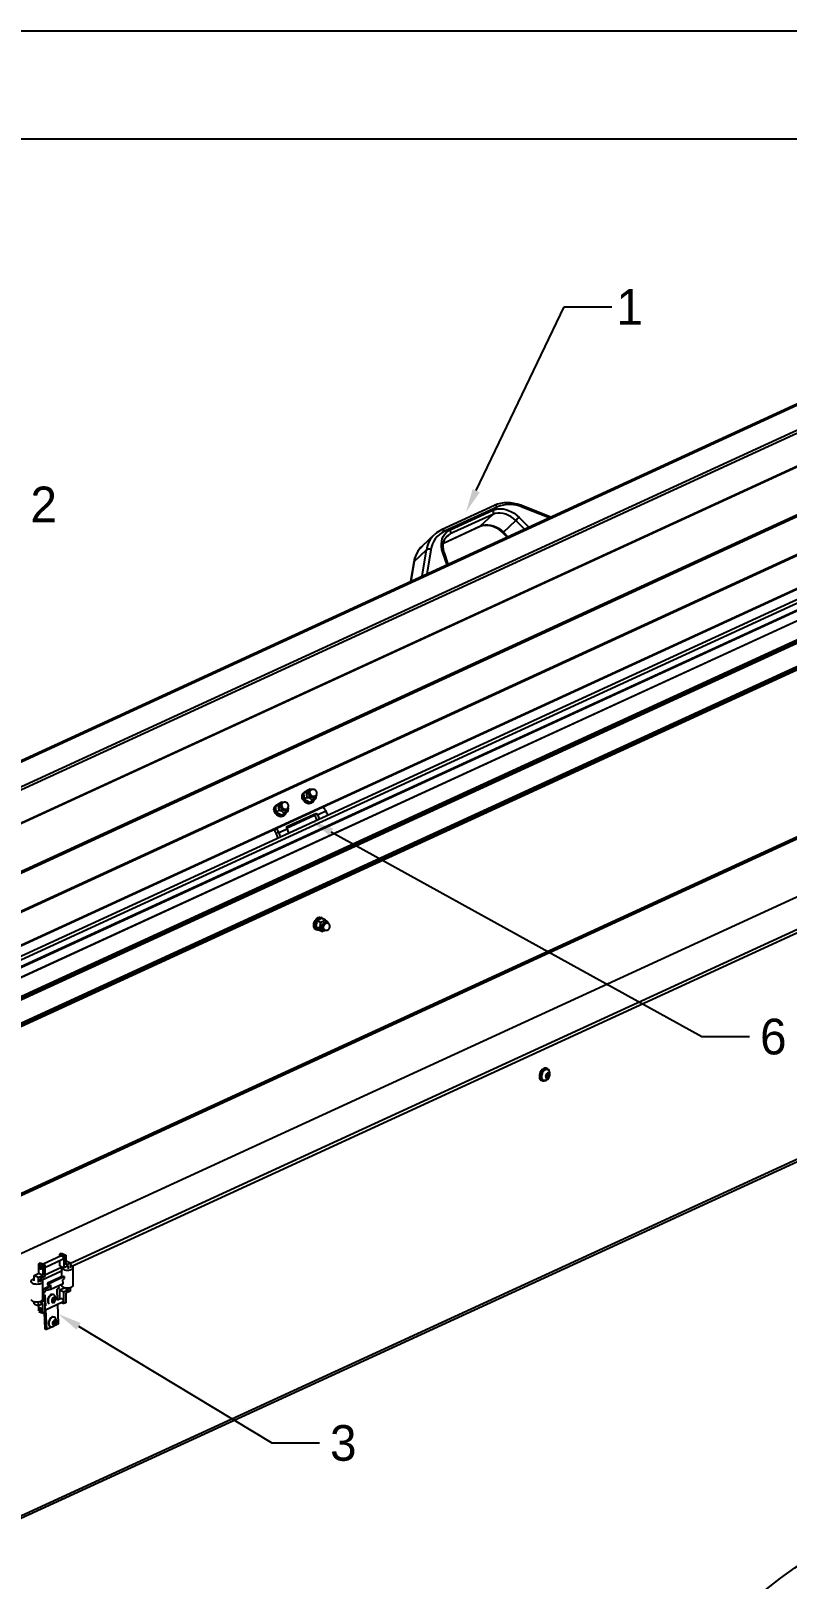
# Model space of a CAD drawing. Extents: x 0 to 7419, y -673 to 3042.
# Drawn here: x 747 to 1447, y 1537 to 2970 of the extents above; entities that cross this region are included whole.
import ezdxf
from ezdxf import colors
from ezdxf.entities.mleader import LeaderData, LeaderLine
from ezdxf.math import Vec2, Vec3

# ---------------------------------------------------------------- set-up
doc = ezdxf.new("R2010")
doc.units = 0
doc.header["$LTSCALE"] = 10
doc.layers.get('0').update_dxf_attribs({"linetype": 'CONTINUOUS'})

msp = doc.modelspace()

# ---------------------------------------------------------------- linework, layer by layer
at = {"color": 7, "linetype": 'Continuous'}
for p, q in [((0, 2970), (4200, 2970)), ((4100, 2870), (200, 2870)), ((1958.3, 2855.6), (417, 2147.1)), ((419.2, 2147.1), (1960.6, 2855.6)), ((446.4, 2136.6), (1987.8, 2845.1)), ((448.5, 2134.7), (1989.8, 2843.3)), ((462, 2109.8), (2003.4, 2818.3)), ((463.4, 2111.1), (2004.8, 2819.6)), ((320.7, 1932.3), (1768, 2597.6)), ((321.2, 1931.9), (1766.5, 2596.2)), ((1776.3, 2590.8), (328.7, 1925.3)), ((1777.9, 2588.3), (331.1, 1923.2)), ((1780.5, 2573.1), (343.3, 1912.5)), ((358.2, 1899.4), (1780.8, 2553.4)), ((377.1, 1882.8), (1781.8, 2528.5)), ((1176.2, 2530.8), (1127.3, 2508.3)), ((1178.8, 2529.4), (1129.9, 2507)), ((1135.2, 2508.3), (1174.7, 2526.4)), ((1174.8, 2522.6), (1135.3, 2504.5)), ((1163.4, 2511.9), (1174.8, 2522.6)), ((1228.3, 2520), (1202.2, 2530.5)), ((1128.9, 2496), (1163, 2511.6)), ((1184.4, 2506.1), (1195.9, 2516.8)), ((1677.1, 2504.7), (384, 1910.3)), ((1120.7, 2503.9), (1109.2, 2493.2)), ((1120.7, 2503.9), (1121, 2504.2)), ((1183.9, 2505.6), (1188, 2501.5)), ((384.6, 1888.7), (1677.8, 2483.1)), ((1678, 2483.6), (384.8, 1889.2)), ((1101.9, 2479), (1113.3, 2489.7)), ((1133.4, 2476.4), (1129.8, 2487.1)), ((590.4, 1770.9), (2101.2, 2465.4)), ((1101.5, 2478.3), (1098.5, 2460.4)), ((1000.1, 2265.2), (999.3, 2264.5)), ((1001.7, 2266), (999.8, 2264.2)), ((1001.7, 2266), (1002.1, 2265)), ((1005.6, 2268.2), (1004.9, 2267.9)), ((1006.3, 2268), (1005, 2267.9)), ((1005.9, 2267.2), (1005.4, 2266.8)), ((1006.1, 2268), (1005.6, 2268.2)), ((974.1, 2253.3), (973.3, 2252.6)), ((975.7, 2254), (973.8, 2252.2)), ((975.7, 2254), (976.1, 2253.1)), ((976.6, 2250.1), (976.7, 2248.9)), ((979.6, 2256.2), (978.9, 2255.9)), ((980.3, 2256), (978.9, 2255.9)), ((979.8, 2255.2), (979.4, 2254.8)), ((980.1, 2256), (979.6, 2256.2)), ((984.2, 2249.7), (984.6, 2250.1)), ((985.2, 2249.2), (985.5, 2250.5)), ((1002.7, 2260.9), (1000.7, 2259)), ((1002.6, 2262.1), (1002.7, 2260.9)), ((1002.7, 2260.9), (1003.8, 2260.4)), ((1007.5, 2257.9), (1005.5, 2256)), ((1006.6, 2258.6), (1007.5, 2257.9)), ((1007.5, 2255.8), (1008.3, 2256.5)), ((1011.3, 2260.1), (1009.4, 2258.2)), ((1010.2, 2261.6), (1010.6, 2262.1)), ((1010.7, 2259.8), (1011.3, 2260.1)), ((1011.3, 2261.2), (1011.5, 2262.5)), ((1011.3, 2260.1), (1011.3, 2261.3)), ((1017.3, 2251.8), (1017.5, 2251.7)), ((976.7, 2248.9), (974.7, 2247)), ((976.7, 2248.9), (977.8, 2248.4)), ((981.5, 2245.9), (979.5, 2244.1)), ((980.6, 2246.7), (981.5, 2245.9)), ((981.5, 2243.8), (982.3, 2244.5)), ((985.3, 2248.1), (983.3, 2246.3)), ((1011.5, 2245.9), (983.4, 2233)), ((983.8, 2232.3), (1009.6, 2244.1)), ((984.6, 2247.8), (985.3, 2248.1)), ((985.3, 2248.1), (985.2, 2249.3)), ((1009.6, 2244.1), (1011.5, 2245.9)), ((1009.6, 2244.1), (1010.7, 2242.5)), ((1012.6, 2244.3), (1011.5, 2245.9)), ((1020.3, 2247.8), (1012.6, 2244.3)), ((1019.7, 2248.8), (1020.3, 2247.8)), ((626.1, 1542.1), (2111.4, 2224.8)), ((2112.5, 2227.4), (627.3, 1544.6)), ((972.2, 2231.1), (972.6, 2230.1)), ((972.6, 2230.1), (974.5, 2231.9)), ((976.1, 2228.8), (974.2, 2227)), ((974.2, 2227), (974.8, 2226)), ((974.5, 2231.9), (974.4, 2232.1)), ((976.1, 2228.8), (976.7, 2227.8)), ((984.4, 2231.3), (976.7, 2227.8)), ((983.4, 2233), (984.4, 2231.3)), ((1016.5, 2149.1), (1015.4, 2149.6)), ((1013.9, 2139.5), (1010.9, 2140.6)), ((1011.1, 2138.4), (1012.2, 2137.9)), ((1015.1, 2145), (1012.2, 2146.2)), ((1016.6, 2136.6), (1013.7, 2137.8)), ((1014.3, 2140.6), (1013.9, 2139.5)), ((1013.9, 2139.5), (1014.7, 2138.8)), ((1016.1, 2145.5), (1015.1, 2145)), ((1019.1, 2147.7), (1016.1, 2148.9)), ((1016.3, 2137.1), (1016.6, 2136.6)), ((1016.6, 2136.6), (1017.7, 2137.1)), ((1017.5, 2137.1), (1019.1, 2137.4)), ((1018.4, 2138.2), (1019.2, 2137.9)), ((1019.1, 2147.7), (1018.5, 2147.1)), ((1019.9, 2147.1), (1019.1, 2147.7)), ((1020.4, 2144.8), (1021, 2144.7)), ((1021.7, 2144.5), (1021, 2144.7)), ((1022, 2144.9), (1021.3, 2145.9)), ((1225.3, 2009.5), (1224.1, 2010)), ((1225.3, 2008.7), (1225, 2008.8)), ((1219.8, 1998.8), (1220.9, 1998.3)), ((1221.2, 1999), (1221.5, 1998.9)), ((1223.8, 2002.4), (1224.6, 2004.5)), ((1224.6, 2000.9), (1223.8, 2002.4)), ((1224.8, 2002.1), (1224.1, 2001.8)), ((1224.6, 2004.5), (1226.2, 2005.2)), ((1226.3, 2001.5), (1224.6, 2000.9)), ((1225.2, 2003.2), (1224.8, 2002.1)), ((1224.8, 2002.1), (1226.3, 2001.5)), ((1225.6, 2004.2), (1225.2, 2003.2)), ((1225.3, 2004.8), (1225.6, 2004.2)), ((1225.6, 2004.2), (1227.1, 2003.7)), ((1226.2, 2005.2), (1227.1, 2003.7)), ((1227.1, 2003.7), (1226.3, 2001.5)), ((775.2, 1836.5), (758.5, 1828.8)), ((774, 1838), (775.6, 1838.8)), ((774, 1835.9), (774, 1838)), ((774, 1838), (777.9, 1836.2)), ((775.6, 1838.8), (779.6, 1837)), ((777.9, 1836.2), (779.6, 1837)), ((777.9, 1825.2), (777.9, 1836.2)), ((779.6, 1837), (779.5, 1828.1)), ((750.3, 1818.2), (754.5, 1820.2)), ((754.5, 1820.2), (754.6, 1829.1)), ((754.5, 1820.2), (758.5, 1818.4)), ((754.6, 1829.1), (756.2, 1829.9)), ((754.6, 1829.1), (758.5, 1827.3)), ((755.8, 1827.6), (755.2, 1827.3)), ((756.2, 1829.9), (760.2, 1828.1)), ((756.7, 1824.1), (757.2, 1824.4)), ((758.5, 1827.3), (760.2, 1828.1)), ((758.5, 1818.4), (758.5, 1827.3)), ((760.1, 1825.7), (776.6, 1833.3)), ((760.2, 1828.1), (760.1, 1817.1)), ((773.9, 1827), (774, 1832.1)), ((773.9, 1827), (777.9, 1825.2)), ((775.5, 1825.7), (775.5, 1817.1)), ((782.1, 1827.1), (777.9, 1825.2)), ((779.5, 1828.1), (783.8, 1830)), ((779.6, 1831.7), (779.9, 1831.8)), ((779.9, 1831.8), (783.8, 1830)), ((782.1, 1824.4), (782.1, 1827.1)), ((783.8, 1830), (783.8, 1825.2)), ((784.8, 1827.4), (783.8, 1827.8)), ((786.4, 1809.2), (786.5, 1825.6)), ((750.3, 1818.2), (754.2, 1816.5)), ((750.3, 1813.3), (750.3, 1818.2)), ((754.2, 1816.5), (758.5, 1818.4)), ((754.2, 1811.6), (754.2, 1816.5)), ((760.1, 1817.1), (755.9, 1815.1)), ((755.9, 1815.1), (755.9, 1812.4)), ((756.7, 1814.5), (755.9, 1814.8)), ((758.3, 1796.2), (758.3, 1812.7)), ((764.2, 1808.1), (758.7, 1805.6)), ((758.7, 1805.6), (764.2, 1807)), ((758.7, 1805.6), (758.8, 1803.1)), ((765.7, 1805.3), (760.2, 1803.9)), ((776.7, 1817.6), (762.6, 1811.2)), ((764.1, 1810.6), (762.6, 1811.2)), ((762.6, 1811.2), (762.7, 1809.4)), ((762.7, 1809.4), (764.1, 1808.8)), ((778.1, 1817.1), (764.1, 1810.6)), ((764.1, 1808.8), (764.1, 1810.6)), ((764.1, 1808.8), (765.5, 1809.5)), ((764.2, 1807), (764.2, 1808.8)), ((765.5, 1809.5), (765.7, 1805.3)), ((777, 1810.5), (765.7, 1805.3)), ((772.9, 1808.4), (771.5, 1807.8)), ((771.5, 1807.8), (771.5, 1808)), ((773, 1806.2), (771.6, 1805.5)), ((772, 1795.4), (771.6, 1805.5)), ((772.6, 1808.5), (772.9, 1808.4)), ((772.9, 1808.4), (773, 1806.2)), ((773.9, 1805), (778.1, 1806.9)), ((776.7, 1817.6), (778.1, 1817.1)), ((778.2, 1815.3), (776.8, 1814.6)), ((777, 1810.5), (776.8, 1814.6)), ((778.1, 1817.1), (778.2, 1815.3)), ((778.1, 1806.9), (778.1, 1807)), ((778.1, 1806.9), (782.1, 1805.1)), ((782.1, 1805.1), (782.1, 1806.7)), ((783.7, 1807), (783.7, 1803.8)), ((750.3, 1792), (750.3, 1794)), ((750.3, 1792), (754.2, 1790.2)), ((754.2, 1790.2), (754.2, 1793.8)), ((758.4, 1792.2), (754.2, 1790.2)), ((755.9, 1793.1), (760.1, 1795.1)), ((755.9, 1794.2), (755.9, 1793.1)), ((758.3, 1802.9), (758.8, 1803.1)), ((758.8, 1802), (758.3, 1802.1)), ((758.3, 1799.9), (758.9, 1799.7)), ((758.3, 1795.9), (760.1, 1795.1)), ((758.4, 1783.2), (758.4, 1792.2)), ((760.2, 1802.6), (758.8, 1803.1)), ((758.8, 1802), (760.2, 1802.6)), ((758.9, 1799.7), (758.8, 1802)), ((758.9, 1799.7), (760.3, 1800.3)), ((758.9, 1799.7), (759.1, 1795.5)), ((760.1, 1795.1), (760.1, 1784)), ((760.1, 1786.1), (776.6, 1793.7)), ((760.2, 1803.9), (760.2, 1802.6)), ((760.3, 1800.3), (760.7, 1790.2)), ((767.1, 1794.3), (767.2, 1795.9)), ((767.5, 1794.7), (767.1, 1794.3)), ((768.1, 1793.7), (767.1, 1794.3)), ((767.2, 1795.9), (768.3, 1797)), ((768.1, 1795.3), (767.5, 1794.7)), ((768.2, 1800.5), (767.9, 1800.6)), ((768.2, 1796.9), (768.1, 1796.1)), ((768.1, 1796.1), (768.1, 1795.3)), ((768.1, 1795.3), (769.2, 1794.9)), ((769.2, 1794.9), (768.1, 1793.7)), ((768.2, 1796.9), (769.3, 1796.5)), ((768.3, 1797), (769.3, 1796.5)), ((769.3, 1796.5), (769.2, 1794.9)), ((775.1, 1796.9), (772, 1795.4)), ((772.9, 1773.3), (772.1, 1791.6)), ((773.9, 1805), (777.8, 1803.2)), ((773.9, 1796.3), (773.9, 1805)), ((775.5, 1793.2), (777.8, 1792.2)), ((777.8, 1803.2), (782.1, 1805.1)), ((777.8, 1792.2), (777.8, 1803.2)), ((779.5, 1792.9), (777.8, 1792.2)), ((783.7, 1803.8), (779.5, 1801.8)), ((779.5, 1801.8), (779.5, 1792.9)), ((754.5, 1785.5), (754.5, 1790.4)), ((754.5, 1785), (758.4, 1783.2)), ((755.7, 1787.9), (755.2, 1787.7)), ((756.7, 1784.5), (757.2, 1784.8)), ((760.1, 1784), (758.4, 1783.2)), ((759.6, 1783.8), (760.2, 1768.7)), ((760.7, 1790.2), (760.1, 1790)), ((760.9, 1786.5), (761.6, 1768.2)), ((769, 1779.6), (768.8, 1779.7)), ((760.2, 1768.7), (761.6, 1768.2)), ((767.3, 1770.8), (761.6, 1768.2)), ((765.3, 1770.9), (765.6, 1770.8)), ((767.9, 1774.8), (768.9, 1776.1)), ((768, 1773.2), (767.9, 1774.8)), ((768.5, 1774.1), (768, 1773.4)), ((768, 1773.4), (769.1, 1773)), ((768, 1773.4), (768, 1773.4)), ((769.1, 1773), (768, 1773.2)), ((772.9, 1773.3), (768.4, 1771.3)), ((769, 1774.7), (768.5, 1774.1)), ((768.9, 1776.1), (770, 1775.8)), ((768.9, 1776.1), (768.9, 1775.5)), ((768.9, 1775.5), (769, 1774.7)), ((769, 1774.7), (770.1, 1774.3)), ((770.1, 1774.3), (769.1, 1773)), ((770, 1775.8), (770.1, 1774.3))]:
    msp.add_line(p, q, dxfattribs=at)
at = {"color": 8, "linetype": 'Continuous'}
for p, q in [((365.4, 2019.5), (1735.1, 2649.1)), ((368.4, 2022.3), (1734.2, 2650.1)), ((304.5, 1956.2), (1752.8, 2621.9)), ((305, 1955.6), (1753, 2621.2)), ((1778.5, 2582.1), (335.9, 1919)), ((336.3, 1918.7), (1780.1, 2582.4)), ((1780.5, 2573), (343.4, 1912.4)), ((356.4, 1901), (1780.7, 2555.7)), ((1780.7, 2555), (357, 1900.5)), ((358, 1899.6), (1780.8, 2553.6)), ((375.4, 1884.3), (1776.5, 2528.4)), ((1779.5, 2529), (375.9, 1883.8)), ((377, 1882.9), (1781.8, 2528.7)), ((1226.7, 2519.3), (1202.5, 2529)), ((1128.9, 2496), (1163.4, 2511.9)), ((1203.9, 2508.8), (1195.9, 2516.8)), ((1198.9, 2519.8), (1208, 2510.7)), ((1130.1, 2499.6), (1135.3, 2504.5)), ((1184.4, 2506.1), (1188.7, 2501.8)), ((1101.9, 2479), (1098.8, 2460.5)), ((1109.2, 2465.3), (1113.3, 2489.7)), ((1117.3, 2489.9), (1113.5, 2467.3)), ((1132.3, 2475.9), (1128.4, 2487.4)), ((1759.6, 2363.5), (522, 1794.6)), ((523.8, 1793.9), (1760.4, 2362.3)), ((1942.7, 2362.1), (783.8, 1829.3)), ((1942.7, 2358.8), (785.7, 1826.9)), ((1021.2, 2144.6), (1021.7, 2144.5)), ((775.5, 1822.2), (757.6, 1814)), ((775.5, 1825.5), (760.1, 1818.5))]:
    msp.add_line(p, q, dxfattribs=at)
at = {"color": 7, "linetype": 'Continuous', "flags": 128}
for points in [[(1174.7, 2526.4), (1176.8, 2527.2), (1179.2, 2527.7), (1181.6, 2527.8), (1184.2, 2527.6), (1186.7, 2527.1), (1189.3, 2526.2), (1191.9, 2525), (1194.3, 2523.6), (1196.7, 2521.8), (1198.9, 2519.8)], [(1195.9, 2516.8), (1193.7, 2518.7), (1191.5, 2520.4), (1189.1, 2521.7), (1186.6, 2522.8), (1184.1, 2523.4), (1181.6, 2523.8), (1179.2, 2523.7), (1176.9, 2523.3), (1174.8, 2522.6)], [(1202.2, 2530.5), (1200.5, 2531.1), (1197.3, 2532.1), (1194.1, 2532.8), (1191, 2533.2), (1187.9, 2533.3), (1184.8, 2533.2), (1181.9, 2532.7), (1179, 2531.9), (1176.5, 2531), (1176.2, 2530.8)], [(1128.4, 2487.4), (1127.6, 2490.1), (1127.2, 2492.7), (1127.1, 2495.3), (1127.4, 2497.7), (1127.9, 2500), (1128.8, 2502.2), (1130, 2504.1), (1131.5, 2505.8), (1133.2, 2507.2), (1135.2, 2508.3)], [(1163, 2511.6), (1163.8, 2512), (1165.7, 2512.5), (1167.6, 2512.7), (1169.7, 2512.7), (1171.8, 2512.4), (1173.9, 2511.9), (1176.1, 2511), (1178.2, 2510), (1180.3, 2508.7), (1182.2, 2507.2), (1183.9, 2505.6)], [(1163.4, 2511.9), (1165.5, 2512.6), (1167.8, 2513), (1170.2, 2513), (1172.6, 2512.7), (1175.1, 2512), (1177.6, 2511), (1180, 2509.7), (1182.3, 2508), (1184.4, 2506.1)], [(1129.8, 2487.1), (1129.4, 2488.2), (1128.9, 2490.3), (1128.7, 2492.5), (1128.7, 2494.5), (1129, 2496.4), (1129.5, 2498.2), (1130.3, 2499.9), (1131.3, 2501.3), (1132.2, 2502.3)], [(1007.5, 2255.8), (1006.9, 2255.3), (1005.8, 2254.9), (1004.5, 2254.8), (1003.2, 2255), (1001.9, 2255.6), (1000.7, 2256.5), (999.7, 2257.6), (998.9, 2258.8), (998.4, 2260.2), (998.2, 2261.5), (998.3, 2262.7), (998.8, 2263.8), (999.3, 2264.5)], [(1007.6, 2256), (1006.5, 2255.6), (1005.3, 2255.5), (1004, 2255.7), (1002.7, 2256.3), (1001.5, 2257.2), (1000.4, 2258.3), (999.6, 2259.5), (999.1, 2260.9), (998.9, 2262.2), (999.1, 2263.4), (999.5, 2264.5), (1000.3, 2265.4), (1001.3, 2266), (1002, 2266.2)], [(1000.7, 2259), (1000, 2261.6), (999.8, 2264.2)], [(1002.7, 2266.6), (1002.3, 2266.4), (1001.7, 2266)], [(981.5, 2243.8), (980.9, 2243.3), (979.8, 2242.9), (978.5, 2242.8), (977.2, 2243.1), (975.9, 2243.7), (974.7, 2244.5), (973.6, 2245.6), (972.9, 2246.9), (972.3, 2248.2), (972.1, 2249.5), (972.3, 2250.8), (972.7, 2251.9), (973.3, 2252.6)], [(981.6, 2244), (980.5, 2243.6), (979.3, 2243.5), (978, 2243.8), (976.7, 2244.4), (975.4, 2245.2), (974.4, 2246.3), (973.6, 2247.6), (973.1, 2248.9), (972.9, 2250.2), (973, 2251.5), (973.5, 2252.6), (974.3, 2253.4), (975.3, 2254), (976, 2254.2)], [(974.7, 2247), (974, 2249.6), (973.8, 2252.2)], [(976.7, 2254.6), (976.3, 2254.4), (975.7, 2254)], [(984.2, 2249.7), (984, 2249.5), (983.1, 2249.2), (982.2, 2249.1), (981.2, 2249.5), (980.2, 2250.1), (979.4, 2250.9)], [(1005.5, 2256), (1002.7, 2257.4), (1000.7, 2259)], [(1010.2, 2261.6), (1010, 2261.5), (1009.1, 2261.1), (1008.2, 2261.1), (1007.2, 2261.4), (1006.2, 2262), (1005.4, 2262.9)], [(1007.5, 2257.9), (1008, 2258.2), (1008.4, 2258.5)], [(979.5, 2244.1), (976.7, 2245.5), (974.7, 2247)], [(981.5, 2245.9), (982, 2246.3), (982.4, 2246.5)], [(1009.2, 2144), (1009.7, 2145.5), (1010.3, 2146.8), (1011.2, 2148), (1012.2, 2148.9), (1013.2, 2149.5), (1014.3, 2149.7), (1015.2, 2149.6), (1015.4, 2149.6)], [(1010.3, 2143.6), (1010.8, 2145), (1011.5, 2146.4), (1012.3, 2147.5), (1013.3, 2148.4), (1014.3, 2149), (1015.4, 2149.3), (1016.4, 2149.2), (1017.2, 2148.7), (1017.7, 2148.3)], [(1011.1, 2138.4), (1010.8, 2138.5), (1010, 2139.1), (1009.4, 2140.1), (1009.1, 2141.2), (1009, 2142.6), (1009.2, 2144)], [(1013.5, 2137.8), (1012.9, 2137.8), (1011.9, 2138.1), (1011.1, 2138.7), (1010.6, 2139.6), (1010.2, 2140.8), (1010.2, 2142.2), (1010.3, 2143.6)], [(1013.7, 2137.8), (1011.9, 2139.4), (1010.9, 2140.6)], [(1012.2, 2146.2), (1014, 2147.7), (1016.1, 2148.9)], [(1015.1, 2145), (1015.1, 2144.3), (1015.1, 2143.8)], [(1020, 2137.7), (1019.5, 2137.5), (1018.7, 2137.3), (1017.9, 2137.5), (1017.2, 2138), (1016.8, 2138.8), (1016.5, 2139.8), (1016.5, 2141), (1016.8, 2142.2), (1017.3, 2143.3), (1018, 2144.3), (1018.8, 2145.1), (1019.6, 2145.5), (1020.5, 2145.7), (1020.5, 2145.7)], [(1018.4, 2138.2), (1017.9, 2138.5), (1017.5, 2139.2), (1017.3, 2140.2), (1017.3, 2141.2), (1017.6, 2142.3), (1018.1, 2143.3), (1018.8, 2144.1), (1019.6, 2144.7), (1020.4, 2144.8)], [(1224.1, 2010), (1223.3, 2010.1), (1222.3, 2010), (1221.2, 2009.5), (1220.2, 2008.7), (1219.3, 2007.7), (1218.6, 2006.4), (1218.1, 2005), (1217.8, 2003.5), (1217.8, 2002.1), (1218, 2000.9), (1218.5, 1999.8), (1219.2, 1999.1), (1219.8, 1998.8)], [(1227.3, 2006), (1227.2, 2006.8), (1226.8, 2008), (1226.2, 2008.9), (1225.4, 2009.5), (1224.5, 2009.7), (1223.4, 2009.6), (1222.4, 2009.1), (1221.4, 2008.3), (1220.5, 2007.2), (1219.7, 2005.9), (1219.2, 2004.5), (1218.9, 2003.1), (1218.9, 2001.7), (1219.1, 2000.4), (1219.6, 1999.4), (1220.3, 1998.7), (1221.2, 1998.2), (1222.2, 1998.2), (1223.3, 1998.5), (1224.3, 1999.1), (1224.8, 1999.6)], [(1225, 2008.8), (1224.9, 2008.9), (1224, 2009), (1223.1, 2008.8), (1222.1, 2008.2), (1221.2, 2007.4), (1220.5, 2006.3), (1219.9, 2005.1), (1219.5, 2003.8), (1219.4, 2002.5), (1219.5, 2001.3), (1219.9, 2000.2), (1220.5, 1999.5), (1221.2, 1999)], [(1226.2, 2008), (1226, 2008.3), (1225.2, 2008.7), (1224.3, 2008.9), (1223.3, 2008.7), (1222.4, 2008.1), (1221.5, 2007.3), (1220.7, 2006.2), (1220.2, 2005), (1219.8, 2003.7), (1219.7, 2002.4), (1219.8, 2001.2), (1220.2, 2000.1), (1220.8, 1999.4), (1221.5, 1998.9), (1222.4, 1998.8), (1222.7, 1998.8)], [(1227, 2002.5), (1227.3, 2003.4), (1227.2, 2004.3), (1227, 2005), (1226.5, 2005.4), (1225.9, 2005.6), (1225.2, 2005.3), (1224.6, 2004.8), (1224, 2004), (1223.7, 2003.1), (1223.6, 2002.2), (1223.7, 2001.4), (1224.1, 2000.8), (1224.7, 2000.5), (1225.3, 2000.6), (1226, 2001), (1226.6, 2001.6), (1227, 2002.5)], [(775.2, 1836.5), (775.4, 1836.5), (775.9, 1836.5), (776.4, 1836.1), (776.8, 1835.6), (777.1, 1835), (777.2, 1834.3), (777.1, 1833.8), (776.8, 1833.4), (776.6, 1833.3)], [(756, 1827.3), (755.5, 1827.4), (755.1, 1827.2), (754.8, 1826.8), (754.7, 1826.3), (754.8, 1825.7), (755.1, 1825), (755.5, 1824.5), (756, 1824.2), (756.5, 1824.1), (756.9, 1824.2), (757.1, 1824.6), (757.2, 1825.2), (757.1, 1825.8), (756.9, 1826.4), (756.5, 1827), (756, 1827.3)], [(756.5, 1827.5), (756, 1827.6), (755.8, 1827.6)], [(757.2, 1824.4), (757.4, 1824.5), (757.7, 1824.9), (757.7, 1825.4), (757.7, 1826), (757.4, 1826.7), (757, 1827.2), (756.5, 1827.5)], [(775.6, 1826.2), (775.5, 1825.6), (775.7, 1825), (776.2, 1824.4), (777.1, 1823.9), (778.2, 1823.5), (779.6, 1823.2), (781, 1823.1), (782.4, 1823.2), (783.7, 1823.5), (784.9, 1823.9), (785.7, 1824.4), (786.3, 1825), (786.5, 1825.7), (786.3, 1826.3), (785.7, 1826.9), (784.8, 1827.4)], [(750.3, 1814.9), (750.1, 1814.9), (748.9, 1814.5), (748.1, 1814), (747.5, 1813.4), (747.3, 1812.7), (747.5, 1812.1), (748.1, 1811.5), (749, 1810.9), (750.1, 1810.5), (751.4, 1810.3), (752.9, 1810.2), (754.3, 1810.3), (755.6, 1810.6), (756.7, 1811), (757.6, 1811.5), (758.2, 1812.1), (758.3, 1812.7), (758.1, 1813.4), (757.6, 1814), (756.7, 1814.5)], [(775.5, 1809), (775.6, 1808.5), (776.2, 1807.9), (777.1, 1807.4), (778.2, 1807), (779.5, 1806.8), (781, 1806.7), (782.4, 1806.8), (783.7, 1807), (784.9, 1807.4), (785.7, 1807.9), (786.3, 1808.5), (786.4, 1809.2)], [(747.3, 1796), (747.5, 1795.6), (748.1, 1795), (748.9, 1794.5), (750.1, 1794.1), (751.4, 1793.8), (752.8, 1793.7), (754.3, 1793.8), (755.6, 1794.1), (756.7, 1794.5), (757.6, 1795), (758.1, 1795.6), (758.3, 1796.2)], [(764.8, 1799.5), (764, 1798.6), (763.4, 1797.4), (763, 1796.2), (762.9, 1795), (763, 1793.8), (763.3, 1792.8), (763.8, 1792.1), (764.2, 1791.8)], [(765.1, 1799.4), (764.3, 1798.5), (763.7, 1797.3), (763.3, 1796.1), (763.1, 1794.9), (763.2, 1793.7), (763.6, 1792.7), (764.1, 1792), (764.3, 1791.8)], [(769.3, 1799.6), (769.2, 1799.7), (768.5, 1800.3), (767.7, 1800.6), (766.8, 1800.5), (765.9, 1800.1), (765.1, 1799.4)], [(767.5, 1797.1), (766.9, 1796.4), (766.6, 1795.5), (766.5, 1794.6), (766.7, 1793.8), (767, 1793.3), (767.6, 1793.1), (768.3, 1793.2), (768.9, 1793.7), (769.4, 1794.4), (769.7, 1795.3), (769.8, 1796.1), (769.7, 1796.9), (769.3, 1797.4), (768.7, 1797.7), (768.1, 1797.5), (767.5, 1797.1)], [(775.1, 1796.9), (775.4, 1796.9), (775.9, 1796.8), (776.3, 1796.5), (776.7, 1796), (777, 1795.4), (777.1, 1794.7), (777, 1794.2), (776.7, 1793.8), (776.6, 1793.7)], [(755.9, 1787.7), (755.5, 1787.8), (755.1, 1787.6), (754.8, 1787.2), (754.7, 1786.7), (754.8, 1786), (755.1, 1785.4), (755.5, 1784.9), (755.9, 1784.6), (756.4, 1784.5), (756.8, 1784.6), (757.1, 1785), (757.2, 1785.6), (757.1, 1786.2), (756.8, 1786.8), (756.4, 1787.3), (755.9, 1787.7)], [(756.5, 1787.9), (756, 1788), (755.7, 1787.9)], [(757.2, 1784.8), (757.3, 1784.9), (757.6, 1785.2), (757.7, 1785.8), (757.6, 1786.4), (757.3, 1787.1), (756.9, 1787.6), (756.5, 1787.9)], [(765.2, 1778.2), (764.5, 1777.1), (764, 1775.9), (763.7, 1774.6), (763.7, 1773.4), (764, 1772.4), (764.4, 1771.5), (765.1, 1771), (765.3, 1770.9)], [(765.4, 1778), (764.8, 1777), (764.3, 1775.8), (764, 1774.5), (764, 1773.3), (764.2, 1772.3), (764.7, 1771.4), (765.4, 1770.9), (766.2, 1770.6), (767, 1770.7)], [(770.1, 1778.7), (769.6, 1779.3), (768.9, 1779.7), (768, 1779.7), (767.1, 1779.5), (766.2, 1778.9), (765.4, 1778)], [(768.1, 1776), (767.6, 1775.2), (767.4, 1774.3), (767.4, 1773.4), (767.6, 1772.8), (768.1, 1772.3), (768.7, 1772.3), (769.3, 1772.5), (769.9, 1773.1), (770.4, 1773.9), (770.6, 1774.8), (770.6, 1775.6), (770.4, 1776.3), (769.9, 1776.7), (769.3, 1776.8), (768.7, 1776.5), (768.1, 1776)]]:
    msp.add_lwpolyline(points, dxfattribs=at)
at = {"color": 8, "linetype": 'Continuous', "flags": 128}
for points in [[(1178.8, 2529.4), (1178.5, 2529.9), (1178.1, 2530.3), (1177.7, 2530.6), (1177.3, 2530.8), (1176.9, 2530.9), (1176.5, 2530.9), (1176.2, 2530.8)], [(1202.5, 2529), (1202.5, 2529.5), (1202.5, 2529.9), (1202.4, 2530.2), (1202.3, 2530.4), (1202.2, 2530.5)], [(1129.9, 2507), (1129.6, 2507.4), (1129.2, 2507.8), (1128.8, 2508.1), (1128.4, 2508.3), (1128, 2508.4), (1127.6, 2508.4), (1127.3, 2508.3)], [(1163.4, 2511.9), (1163.1, 2511.7), (1163, 2511.6)], [(1135.3, 2504.5), (1133.4, 2503.4), (1132.2, 2502.3)], [(1128.4, 2487.4), (1128.8, 2487.4), (1129.2, 2487.4), (1129.5, 2487.3), (1129.7, 2487.2), (1129.8, 2487.1)], [(1005.1, 2262.7), (1004.5, 2263.7), (1004.2, 2264.8), (1004.3, 2265.8), (1004.6, 2266.7), (1005.2, 2267.4), (1006.1, 2267.8), (1006.8, 2267.8)], [(979, 2250.7), (978.5, 2251.7), (978.2, 2252.8), (978.2, 2253.9), (978.6, 2254.8), (979.2, 2255.4), (980.1, 2255.8), (980.8, 2255.9)], [(985.3, 2251.1), (985.1, 2250.2), (984.6, 2249.4), (983.9, 2248.8), (982.9, 2248.6), (981.9, 2248.7), (980.8, 2249.1), (979.9, 2249.8), (979, 2250.7)], [(984.6, 2250.1), (984.4, 2250), (983.6, 2249.6), (982.6, 2249.6), (981.6, 2249.9), (980.7, 2250.5), (979.9, 2251.4)], [(1011.4, 2263), (1011.2, 2262.1), (1010.7, 2261.3), (1009.9, 2260.8), (1009, 2260.6), (1007.9, 2260.7), (1006.8, 2261.1), (1005.9, 2261.8), (1005.1, 2262.7)], [(1010.6, 2262.1), (1010.4, 2261.9), (1009.6, 2261.6), (1008.7, 2261.5), (1007.6, 2261.9), (1006.7, 2262.5), (1005.9, 2263.3)], [(1019.8, 2137.7), (1019.3, 2137.6), (1018.4, 2137.6), (1017.7, 2138), (1017.2, 2138.6), (1016.9, 2139.5), (1016.8, 2140.6), (1017, 2141.8), (1017.5, 2142.9), (1018.1, 2144), (1018.9, 2144.7), (1019.7, 2145.2), (1020.6, 2145.4), (1020.6, 2145.4)], [(1019.2, 2137.9), (1018.6, 2138.3), (1018.2, 2138.9), (1018, 2139.9), (1018, 2141), (1018.3, 2142.1), (1018.8, 2143.1), (1019.6, 2143.9), (1020.3, 2144.4), (1021.2, 2144.6)]]:
    msp.add_lwpolyline(points, dxfattribs=at)
at = {"color": 7, "linetype": 'Continuous'}
msp.add_circle((1644, 1266.2), 339.4, dxfattribs=at)
for centre, radius, start, end in [((1172.1, 2524.4), 3.25, 326.0258, 38.5498), ((1190.2, 2501.6), 30.1, 65.8967, 112.2002), ((1136.2, 2488), 22.2, 113.7501, 133.1947), ((1132.6, 2506.3), 3.25, 326.0258, 38.5498), ((1131.5, 2584.6), 93.4, 313.4982, 316.0931), ((1127.3, 2474.4), 26, 133.3523, 171.2037), ((1139.4, 2486.8), 22.3, 115.117, 171.9481), ((1115.5, 2486.3), 4.08, 63.4306, 122.8404), ((1005.5, 2264.6), 3.43, 144.4893, 172.3667), ((999.3, 2263), 3.43, 344.1193, 36.7258), ((1008.3, 2259.3), 9.2, 111.5922, 127.6479), ((1006.6, 2265.2), 2.78, 79.1524, 180.012), ((1007.5, 2264.8), 2.88, 138.6276, 223.2274), ((1008.3, 2264.6), 3.5, 35.2981, 133.1563), ((1008.3, 2264.6), 3.5, 313.1563, 35.2981), ((979.5, 2252.6), 3.43, 144.4893, 172.3667), ((973.3, 2251), 3.43, 344.1193, 36.7259), ((982.7, 2253.1), 6.79, 206.4768, 224.1185), ((982.3, 2247.3), 9.2, 111.5922, 127.6479), ((980.6, 2253.3), 2.78, 79.1523, 180.012), ((981.5, 2252.9), 2.88, 138.6277, 223.2275), ((982.2, 2252.7), 3.5, 35.2981, 133.1563), ((982.7, 2251), 2.78, 265.839, 7.1848), ((982.2, 2252.7), 3.5, 313.1563, 35.2981), ((1008.7, 2265.1), 6.79, 206.4768, 224.1185), ((1003.5, 2256.8), 3.6, 31.2592, 85.3419), ((990.6, 2286.8), 34.2, 295.913, 303.3273), ((1007.9, 2263), 4.54, 253.3339, 276.4344), ((1005.8, 2259.1), 3.58, 300.0581, 344.3859), ((1013.6, 2252), 8.26, 110.6752, 128.5649), ((1008.7, 2263), 2.78, 265.839, 7.1848), ((1007.9, 2261.7), 3.43, 324.4896, 352.3655), ((1002.1, 2237.6), 20.9, 32.3545, 42.2763), ((977.5, 2244.8), 3.6, 31.2592, 85.3418), ((964.5, 2274.9), 34.2, 295.913, 303.3273), ((981.9, 2251), 4.54, 253.3339, 276.4345), ((979.8, 2247.1), 3.58, 300.0581, 344.3859), ((987.6, 2240.1), 8.26, 110.6752, 128.5649), ((981.8, 2249.8), 3.43, 324.4897, 352.3656), ((1005.9, 2239.3), 5.74, 359.3058, 33.1964), ((1002.1, 2237.6), 12.4, 13.1784, 32.3242), ((1009.8, 2241.2), 12.4, 13.1784, 32.3242), ((990.6, 2237.4), 19.4, 201.9991, 212.3985), ((992.5, 2239.2), 19.4, 201.9994, 212.3982), ((970, 2222.9), 5.74, 359.3058, 33.1964), ((966.2, 2221.1), 12.4, 13.1784, 32.3242), ((973.9, 2224.7), 12.4, 13.1784, 32.3242), ((1023.4, 2140.8), 12.4, 154.3498, 180.8186), ((1012, 2142.8), 3.2, 316.4805, 18.6878), ((1019.4, 2140.6), 5.03, 180.0508, 200.5277), ((1013.4, 2136), 3.12, 22.3916, 65.6163), ((1021.9, 2140.7), 7.5, 140.0179, 155.6904), ((1016.1, 2148.1), 2.58, 271.5343, 337.088), ((1017, 2139.4), 2.42, 252.1112, 281.0986), ((1019.1, 2144.7), 2.49, 72.4346, 105.2586), ((1020.4, 2141.2), 3.5, 248.9051, 347.5842), ((1017.4, 2142.7), 4.98, 39.0103, 60.1978), ((1020.3, 2143.5), 2.21, 14.1332, 85.0486), ((1020.4, 2141.2), 3.5, 347.5842, 68.9051), ((1221.9, 2004.4), 5.65, 339.5444, 39.9652), ((1221.9, 2004.4), 5.65, 277.8451, 339.5444), ((1222.8, 2003.9), 2.46, 300.9494, 341.6658), ((1222.9, 2004.1), 2.43, 337.3676, 16.8692), ((767.1, 1797.7), 2.98, 74.5591, 142.0971), ((766.6, 1795.6), 1.32, 293.276, 316.5288), ((765.9, 1796.2), 2.2, 316.4923, 356.3007), ((766.6, 1796.2), 1.5, 355.4343, 20.7863), ((764.8, 1796.7), 5.32, 313.5897, 32.7787), ((768, 1776.5), 3.28, 76.7634, 150.3009), ((765.6, 1775.8), 5.32, 285.0316, 32.7787), ((767.3, 1775), 1.51, 297.4055, 323.5568), ((766.8, 1775.4), 2.19, 322.3722, 2.2698), ((767.7, 1775.4), 1.29, 2.3768, 25.3635)]:
    msp.add_arc(centre, radius, start, end, dxfattribs=at)
at = {"color": 8, "linetype": 'Continuous'}
for centre, radius, start, end in [((1126.5, 2475.3), 24.9, 133.8089, 171.4526), ((1137.9, 2486), 24.9, 133.8089, 171.4526), ((1182, 2508.4), 3.36, 304.6213, 317.0879), ((1102.6, 2478.1), 1.08, 131.0164, 169.8247), ((1008.5, 2265.3), 4.67, 180.2926, 216.7187), ((1008, 2265.3), 2.88, 138.6269, 223.2282), ((982.5, 2253.3), 4.67, 180.2926, 216.7187), ((983, 2253.4), 5.11, 213.8183, 264.4631), ((982, 2253.3), 2.88, 138.6269, 223.2282), ((1009, 2265.3), 5.11, 213.8183, 264.4631), ((1020.5, 2143.5), 1.93, 21.2409, 87.179)]:
    msp.add_arc(centre, radius, start, end, dxfattribs=at)

# ---------------------------------------------------------------- leaders
ml = msp.add_multileader_mtext('Standard')
ml.set_content('1', color=256)
ml.set_leader_properties()
ml.build(insert=Vec2(0, 0))
ml.multileader.update_dxf_attribs({"has_text_frame": 1, "text_right_attachment_type": 6, "dogleg_length": 44, "arrow_head_size": 22})
ctx = ml.context
ctx.base_point, ctx.char_height, ctx.arrow_head_size, ctx.landing_gap_size, ctx.plane_origin = Vec3(1284.8, 2714.6), 33, 22, 11, Vec3(1149.8, 2524.7)
ctx.right_attachment, ctx.text_align_type = 6, 1
notes = []
notes.append((ctx, [(0, (1, 1, 0), (1240.8, 2714.6), (1, 0), 44, [(0, [(1149.8, 2524.7)], 0, [])])]))
ctx.mtext.insert, ctx.mtext.alignment, ctx.mtext.flow_direction = Vec3(1301.3, 2731.1), 2, 5
ml = msp.add_multileader_mtext('Standard')
ml.set_content('2', color=256)
ml.set_leader_properties()
ml.build(insert=Vec2(0, 0))
ml.multileader.update_dxf_attribs({"has_text_frame": 1, "text_right_attachment_type": 6, "dogleg_length": 44, "arrow_head_size": 22})
ctx = ml.context
ctx.base_point, ctx.char_height, ctx.arrow_head_size, ctx.landing_gap_size, ctx.plane_origin = Vec3(737.1, 2531.8), 33, 22, 11, Vec3(631.2, 2209.3)
ctx.right_attachment, ctx.text_align_type = 6, 1
notes.append((ctx, [(0, (1, 1, 0), (693.1, 2531.8), (1, 0), 44, [(0, [(631.2, 2209.3)], 0, [])])]))
ctx.mtext.insert, ctx.mtext.alignment, ctx.mtext.flow_direction = Vec3(759.1, 2548.3), 2, 5
ml = msp.add_multileader_mtext('Standard')
ml.set_content('6', color=256)
ml.set_leader_properties()
ml.build(insert=Vec2(0, 0))
ml.multileader.update_dxf_attribs({"has_text_frame": 1, "text_right_attachment_type": 6, "dogleg_length": 44, "arrow_head_size": 22})
ctx = ml.context
ctx.base_point, ctx.char_height, ctx.arrow_head_size, ctx.landing_gap_size, ctx.plane_origin = Vec3(1412.2, 2039.3), 33, 22, 11, Vec3(1005.9, 2239.3)
ctx.right_attachment, ctx.text_align_type = 6, 1
notes.append((ctx, [(0, (1, 1, 0), (1368.2, 2039.3), (1, 0), 44, [(0, [(1005.9, 2239.3)], 0, [])])]))
ctx.mtext.insert, ctx.mtext.alignment, ctx.mtext.flow_direction = Vec3(1434.2, 2055.8), 2, 5
ml = msp.add_multileader_mtext('Standard')
ml.set_content('3', color=256)
ml.set_leader_properties()
ml.build(insert=Vec2(0, 0))
ml.multileader.update_dxf_attribs({"has_text_frame": 1, "text_right_attachment_type": 6, "dogleg_length": 44, "arrow_head_size": 22})
ctx = ml.context
ctx.base_point, ctx.char_height, ctx.arrow_head_size, ctx.landing_gap_size, ctx.plane_origin = Vec3(1014.3, 1663.2), 33, 22, 11, Vec3(772.5, 1782.5)
ctx.right_attachment, ctx.text_align_type = 6, 1
notes.append((ctx, [(0, (1, 1, 0), (970.3, 1663.2), (1, 0), 44, [(0, [(772.5, 1782.5)], 0, [])])]))
ctx.mtext.insert, ctx.mtext.alignment, ctx.mtext.flow_direction = Vec3(1036.3, 1679.7), 2, 5
for ctx, leaders in notes:
    for number, flags, end, landing, length, lines in leaders:
        leader = LeaderData()
        leader.index, (leader.has_last_leader_line, leader.has_dogleg_vector, leader.attachment_direction) = number, flags
        leader.last_leader_point, leader.dogleg_vector, leader.dogleg_length = Vec3(end), Vec3(landing), length
        for number, points, colour, breaks in lines:
            line = LeaderLine()
            line.index, line.vertices, line.color, line.breaks = number, Vec3.list(points), colors.encode_raw_color(colour), breaks
            leader.lines.append(line)
        ctx.leaders.append(leader)

doc.saveas('drawing.dxf')
